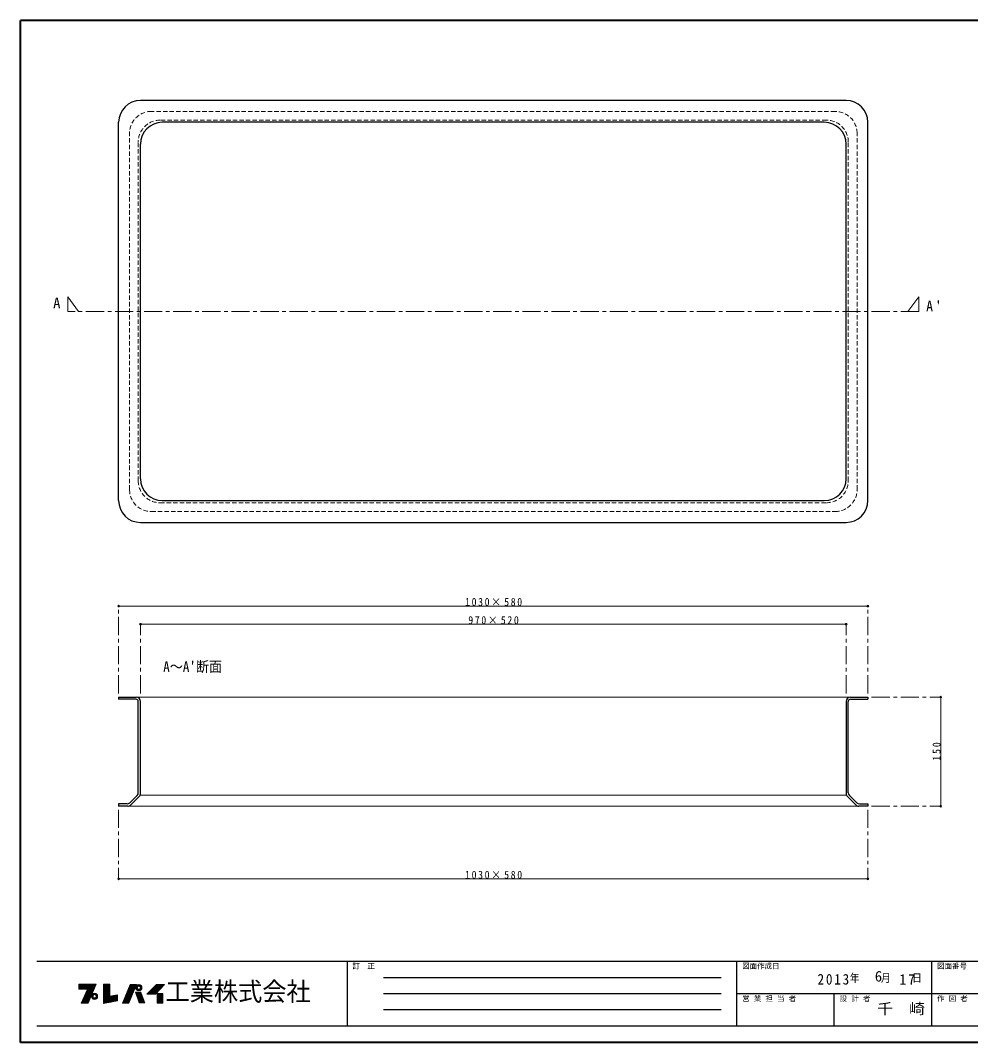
# Model space of a CAD drawing. Units: millimetres, scale not verified. Extents: x -1061 to 964, y -679 to 726.
# Drawn here: x -1061 to 245, y -679 to 726 of the extents above; entities that cross this region are included whole.
import ezdxf
from ezdxf.enums import TextEntityAlignment as Align

# ---------------------------------------------------------------- set-up
doc = ezdxf.new("R2010")
doc.units = ezdxf.units.MM
doc.header["$LTSCALE"] = 5
doc.header["$PDMODE"] = 32
doc.header["$PDSIZE"] = 2.5
doc.linetypes.add('CHAIN1', pattern=[8, 5, -1, 1, -1])
doc.linetypes.add('DASHED1', pattern=[1.8, 1.2, -0.6])
doc.layers.add('0-0', color=7, linetype='Continuous', lineweight=18)
doc.styles.add('ＭＳ ゴシック', font='')
doc.styles.get('ＭＳ ゴシック').set_extended_font_data('MS Gothic')

msp = doc.modelspace()

# ---------------------------------------------------------------- linework, layer by layer
at = {"layer": '0-0', "color": 1, "lineweight": 40}
for p, q in [((-1061.401, -679.043), (-1061.401, 725.957)), ((963.599, 725.957), (-1061.401, 725.957)), ((963.599, -679.043), (-1061.401, -679.043))]:
    msp.add_line(p, q, dxfattribs=at)
at = {"layer": '0-0', "color": 5, "lineweight": 25}
for p, q in [((73.599, 615.957), (-896.401, 615.957)), ((-926.401, 65.957), (-926.401, 585.957)), ((43.599, 585.957), (-866.401, 585.957)), ((103.599, 65.957), (103.599, 585.957)), ((-896.401, 95.957), (-896.401, 555.957)), ((73.599, 95.957), (73.599, 555.957)), ((-866.401, 65.957), (43.599, 65.957)), ((-896.401, 35.957), (73.599, 35.957)), ((-926.401, -204.043), (-902.401, -204.043)), ((-926.401, -204.043), (-926.401, -207.043)), ((-902.401, -207.043), (-926.401, -207.043)), ((-899.401, -335.73), (-899.401, -210.043)), ((-896.401, -336.558), (-896.401, -210.043)), ((73.599, -210.043), (73.599, -336.558)), ((76.599, -335.73), (76.599, -210.043)), ((79.599, -204.043), (103.599, -204.043)), ((79.599, -207.043), (103.599, -207.043)), ((103.599, -204.043), (103.599, -207.043)), ((-900.865, -339.265), (-911.179, -349.579)), ((-898.158, -340.801), (-909.643, -352.286)), ((86.842, -352.286), (75.357, -340.801)), ((88.378, -349.579), (78.064, -339.265)), ((-913.886, -354.043), (-926.401, -354.043)), ((103.599, -354.043), (91.085, -354.043))]:
    msp.add_line(p, q, dxfattribs=at)
at = {"layer": '0-0', "color": 4, "linetype": 'DASHED1', "lineweight": 9}
for p, q in [((58.599, 600.957), (-881.401, 600.957)), ((-911.401, 80.957), (-911.401, 570.957)), ((88.599, 80.957), (88.599, 570.957)), ((-881.401, 50.957), (58.599, 50.957))]:
    msp.add_line(p, q, dxfattribs=at)
at = {"layer": '0-0', "linetype": 'DASHED1'}
for p, q in [((46.599, 588.957), (-869.401, 588.957)), ((-899.401, 92.957), (-899.401, 558.957)), ((76.599, 92.957), (76.599, 558.957)), ((-869.401, 62.957), (46.599, 62.957))]:
    msp.add_line(p, q, dxfattribs=at)
at = {"layer": '0-0', "color": 4, "linetype": 'CHAIN1', "lineweight": 9}
for p, q in [((-996.401, 345.957), (-981.401, 325.957)), ((-996.401, 325.957), (-996.401, 345.957)), ((173.599, 345.957), (158.599, 325.957)), ((173.599, 325.957), (173.599, 345.957)), ((173.599, 325.957), (-996.401, 325.957)), ((-926.401, -199.043), (-926.401, -79.043)), ((103.599, -199.043), (103.599, -79.043)), ((-896.401, -199.043), (-896.401, -104.043)), ((73.599, -199.043), (73.599, -104.043)), ((108.599, -204.043), (203.599, -204.043)), ((-926.401, -359.043), (-926.401, -454.043)), ((103.599, -359.043), (103.599, -454.043)), ((108.599, -354.043), (203.599, -354.043))]:
    msp.add_line(p, q, dxfattribs=at)
at = {"layer": '0-0', "color": 4, "lineweight": 9}
for p, q in [((-926.401, -79.043), (103.599, -79.043)), ((-896.401, -104.043), (73.599, -104.043)), ((203.599, -204.043), (203.599, -354.043)), ((-896.94, -339.043), (74.138, -339.043)), ((-926.401, -454.043), (103.599, -454.043))]:
    msp.add_line(p, q, dxfattribs=at)
at = {"layer": '0-0'}
for p, q in [((-902.401, -204.043), (79.599, -204.043)), ((91.085, -354.043), (-913.886, -354.043)), ((-981.186, -599.143), (-957.482, -599.143)), ((-981.186, -599.353), (-957.569, -599.353)), ((-981.186, -599.668), (-957.699, -599.668)), ((-981.186, -599.983), (-957.829, -599.983)), ((-981.186, -600.298), (-957.959, -600.298)), ((-981.186, -600.718), (-958.133, -600.718)), ((-958.263, -601.033), (-981.186, -601.033)), ((-981.186, -601.348), (-958.394, -601.348)), ((-981.186, -601.663), (-958.524, -601.663)), ((-981.186, -601.978), (-958.654, -601.978)), ((-981.186, -602.293), (-958.785, -602.293)), ((-981.186, -602.503), (-958.872, -602.503)), ((-981.186, -602.923), (-959.045, -602.923)), ((-981.186, -603.238), (-959.176, -603.238)), ((-981.186, -603.553), (-959.306, -603.553)), ((-981.186, -603.868), (-959.436, -603.868)), ((-968.166, -624.973), (-957.351, -598.828)), ((-947.376, -598.723), (-947.376, -625.288)), ((-938.661, -598.723), (-947.376, -598.723)), ((-947.376, -599.143), (-938.661, -599.143)), ((-947.376, -599.353), (-938.661, -599.353)), ((-947.376, -599.668), (-938.661, -599.668)), ((-947.376, -599.983), (-938.661, -599.983)), ((-947.376, -600.298), (-938.661, -600.298)), ((-947.376, -600.718), (-938.661, -600.718)), ((-947.376, -601.033), (-938.661, -601.033)), ((-947.376, -601.348), (-938.661, -601.348)), ((-947.376, -601.663), (-938.661, -601.663)), ((-947.376, -601.978), (-938.661, -601.978)), ((-947.376, -602.293), (-938.661, -602.293)), ((-947.376, -602.503), (-938.661, -602.503)), ((-947.376, -602.923), (-938.661, -602.923)), ((-947.376, -603.238), (-938.661, -603.238)), ((-947.376, -603.553), (-938.661, -603.553)), ((-947.376, -603.868), (-938.661, -603.868)), ((-910.731, -599.248), (-921.231, -624.763)), ((-912.621, -603.868), (-903.622, -603.868)), ((-912.503, -603.553), (-903.491, -603.553)), ((-912.373, -603.238), (-903.36, -603.238)), ((-912.306, -624.763), (-901.701, -599.248)), ((-912.244, -602.923), (-903.229, -602.923)), ((-912.071, -602.503), (-903.054, -602.503)), ((-911.984, -602.293), (-902.967, -602.293)), ((-911.855, -601.978), (-902.836, -601.978)), ((-911.725, -601.663), (-902.705, -601.663)), ((-911.596, -601.348), (-902.574, -601.348)), ((-911.466, -601.033), (-902.443, -601.033)), ((-911.336, -600.718), (-902.312, -600.718)), ((-911.163, -600.298), (-902.138, -600.298)), ((-911.034, -599.983), (-902.016, -599.983)), ((-910.904, -599.668), (-901.876, -599.668)), ((-910.731, -599.248), (-901.701, -599.248)), ((-902.906, -603.553), (-900.906, -603.553)), ((-902.886, -603.133), (-900.867, -603.133)), ((-902.874, -604.078), (-900.844, -604.078)), ((-902.8, -602.608), (-900.698, -602.608)), ((-902.604, -601.978), (-900.263, -601.978)), ((-902.409, -601.558), (-899.697, -601.558)), ((-902.079, -601.033), (-895.234, -601.033)), ((-901.725, -600.613), (-895.587, -600.613)), ((-901.117, -600.088), (-896.195, -600.088)), ((-900.38, -599.668), (-896.933, -599.668)), ((-894.904, -601.558), (-897.616, -601.558)), ((-894.709, -601.978), (-897.05, -601.978)), ((-894.513, -602.608), (-896.614, -602.608)), ((-894.439, -604.078), (-896.468, -604.078)), ((-894.427, -603.133), (-896.446, -603.133)), ((-896.406, -603.553), (-894.406, -603.553)), ((-879.021, -603.868), (-867.561, -603.868)), ((-878.706, -603.553), (-867.269, -603.553)), ((-878.391, -603.238), (-866.946, -603.238)), ((-878.076, -602.923), (-866.684, -602.923)), ((-877.656, -602.503), (-866.294, -602.503)), ((-877.446, -602.293), (-866.099, -602.293)), ((-877.131, -601.978), (-865.806, -601.978)), ((-876.816, -601.663), (-865.514, -601.663)), ((-876.501, -601.348), (-865.221, -601.348)), ((-876.186, -601.033), (-864.929, -601.033)), ((-875.871, -600.718), (-864.636, -600.718)), ((-875.556, -612.478), (-863.271, -599.248)), ((-875.451, -600.298), (-864.246, -600.298)), ((-875.136, -599.983), (-863.954, -599.983)), ((-874.821, -599.668), (-863.661, -599.668)), ((-981.186, -604.183), (-959.566, -604.183)), ((-981.186, -604.498), (-959.697, -604.498)), ((-981.186, -604.813), (-959.827, -604.813)), ((-981.186, -605.128), (-959.957, -605.128)), ((-981.186, -605.443), (-960.088, -605.443)), ((-969.006, -605.863), (-981.186, -605.863)), ((-977.826, -624.973), (-969.006, -605.863)), ((-965.3, -618.043), (-974.628, -618.043)), ((-965.083, -617.518), (-974.386, -617.518)), ((-964.865, -616.993), (-974.143, -616.993)), ((-964.605, -616.363), (-973.836, -616.363)), ((-964.431, -615.943), (-973.659, -615.943)), ((-964.214, -615.418), (-973.416, -615.418)), ((-973.223, -614.998), (-964.04, -614.998)), ((-963.823, -614.473), (-972.98, -614.473)), ((-963.562, -613.843), (-972.689, -613.843)), ((-963.345, -613.318), (-972.447, -613.318)), ((-963.171, -612.898), (-972.253, -612.898)), ((-962.954, -612.373), (-972.011, -612.373)), ((-971.817, -611.953), (-962.781, -611.953)), ((-962.563, -611.428), (-971.575, -611.428)), ((-962.346, -610.903), (-971.333, -610.903)), ((-962.173, -610.483), (-971.139, -610.483)), ((-970.896, -609.958), (-961.955, -609.958)), ((-961.782, -609.538), (-970.703, -609.538)), ((-961.608, -609.118), (-970.476, -609.118)), ((-970.266, -608.593), (-961.391, -608.593)), ((-961.217, -608.173), (-970.073, -608.173)), ((-961, -607.648), (-969.83, -607.648)), ((-960.869, -607.333), (-969.685, -607.333)), ((-960.696, -606.913), (-969.491, -606.913)), ((-960.565, -606.598), (-969.346, -606.598)), ((-960.392, -606.178), (-969.152, -606.178)), ((-960.261, -605.863), (-969.006, -605.863)), ((-963.806, -615.418), (-961.806, -615.418)), ((-963.786, -614.998), (-961.767, -614.998)), ((-963.774, -615.943), (-961.744, -615.943)), ((-963.7, -614.473), (-961.598, -614.473)), ((-963.7, -616.363), (-961.598, -616.363)), ((-963.504, -613.843), (-961.163, -613.843)), ((-963.504, -616.993), (-961.163, -616.993)), ((-963.251, -613.318), (-960.364, -613.318)), ((-963.251, -617.518), (-960.364, -617.518)), ((-962.979, -612.898), (-956.134, -612.898)), ((-962.899, -618.043), (-956.214, -618.043)), ((-962.521, -612.373), (-956.591, -612.373)), ((-962.017, -611.953), (-957.095, -611.953)), ((-961.02, -611.428), (-958.093, -611.428)), ((-955.861, -613.318), (-958.749, -613.318)), ((-955.861, -617.518), (-958.749, -617.518)), ((-955.609, -613.843), (-957.95, -613.843)), ((-955.609, -616.993), (-957.95, -616.993)), ((-955.413, -614.473), (-957.514, -614.473)), ((-955.413, -616.363), (-957.514, -616.363)), ((-955.339, -615.943), (-957.368, -615.943)), ((-955.327, -614.998), (-957.346, -614.998)), ((-957.306, -615.418), (-955.306, -615.418)), ((-947.376, -604.183), (-938.661, -604.183)), ((-947.376, -604.498), (-938.661, -604.498)), ((-947.376, -604.813), (-938.661, -604.813)), ((-947.376, -605.128), (-938.661, -605.128)), ((-947.376, -605.443), (-938.661, -605.443)), ((-947.376, -605.863), (-938.661, -605.863)), ((-947.376, -606.178), (-938.661, -606.178)), ((-947.376, -606.598), (-938.661, -606.598)), ((-947.376, -606.913), (-938.661, -606.913)), ((-947.376, -607.333), (-938.661, -607.333)), ((-947.376, -607.648), (-938.661, -607.648)), ((-947.376, -608.173), (-938.661, -608.173)), ((-947.376, -608.593), (-938.661, -608.593)), ((-947.376, -609.118), (-938.661, -609.118)), ((-947.376, -609.538), (-938.661, -609.538)), ((-947.376, -609.958), (-938.661, -609.958)), ((-947.376, -610.483), (-938.661, -610.483)), ((-947.376, -610.903), (-938.661, -610.903)), ((-947.376, -611.428), (-938.661, -611.428)), ((-947.376, -611.953), (-938.661, -611.953)), ((-947.376, -612.373), (-938.661, -612.373)), ((-947.376, -612.898), (-938.661, -612.898)), ((-947.376, -613.318), (-938.661, -613.318)), ((-947.376, -613.843), (-938.661, -613.843)), ((-947.376, -614.473), (-938.661, -614.473)), ((-947.376, -614.998), (-938.661, -614.998)), ((-947.376, -615.418), (-938.661, -615.418)), ((-947.376, -615.943), (-927.846, -615.943)), ((-947.376, -616.363), (-927.846, -616.363)), ((-947.376, -616.993), (-927.846, -616.993)), ((-947.376, -617.518), (-927.846, -617.518)), ((-947.376, -618.043), (-927.846, -618.043)), ((-927.846, -615.418), (-937.721, -615.418)), ((-927.846, -614.998), (-935.84, -614.998)), ((-927.846, -614.473), (-933.489, -614.473)), ((-927.846, -613.843), (-930.668, -613.843)), ((-918.466, -618.043), (-909.513, -618.043)), ((-918.25, -617.518), (-909.295, -617.518)), ((-918.034, -616.993), (-909.077, -616.993)), ((-917.775, -616.363), (-908.815, -616.363)), ((-917.602, -615.943), (-908.64, -615.943)), ((-917.386, -615.418), (-908.421, -615.418)), ((-917.213, -614.998), (-908.248, -614.998)), ((-916.997, -614.473), (-908.029, -614.473)), ((-916.738, -613.843), (-907.768, -613.843)), ((-916.521, -613.318), (-907.549, -613.318)), ((-916.349, -612.898), (-907.375, -612.898)), ((-916.133, -612.373), (-907.157, -612.373)), ((-915.96, -611.953), (-906.982, -611.953)), ((-915.744, -611.428), (-906.764, -611.428)), ((-915.528, -610.903), (-906.546, -610.903)), ((-915.351, -610.483), (-906.371, -610.483)), ((-915.141, -609.958), (-906.153, -609.958)), ((-914.966, -609.538), (-905.978, -609.538)), ((-914.793, -609.118), (-905.804, -609.118)), ((-914.577, -608.593), (-905.585, -608.593)), ((-914.404, -608.173), (-905.411, -608.173)), ((-914.188, -607.648), (-905.193, -607.648)), ((-914.059, -607.333), (-905.062, -607.333)), ((-913.886, -606.913), (-904.887, -606.913)), ((-913.756, -606.598), (-904.756, -606.598)), ((-913.583, -606.178), (-904.582, -606.178)), ((-913.454, -605.863), (-904.451, -605.863)), ((-913.281, -605.443), (-904.276, -605.443)), ((-913.151, -605.128), (-904.145, -605.128)), ((-913.021, -604.813), (-904.014, -604.813)), ((-912.892, -604.498), (-903.883, -604.498)), ((-912.762, -604.183), (-903.753, -604.183)), ((-903.24, -609.958), (-895.888, -609.958)), ((-903.057, -610.483), (-895.694, -610.483)), ((-902.911, -610.903), (-895.539, -610.903)), ((-902.775, -604.603), (-900.646, -604.603)), ((-902.729, -611.428), (-895.346, -611.428)), ((-902.604, -605.128), (-900.263, -605.128)), ((-902.547, -611.953), (-895.152, -611.953)), ((-902.401, -612.373), (-894.997, -612.373)), ((-902.351, -605.653), (-899.464, -605.653)), ((-902.218, -612.898), (-894.803, -612.898)), ((-902.072, -613.318), (-894.648, -613.318)), ((-901.999, -606.178), (-895.314, -606.178)), ((-901.89, -613.843), (-894.455, -613.843)), ((-901.671, -614.473), (-894.223, -614.473)), ((-901.621, -606.598), (-895.691, -606.598)), ((-901.488, -614.998), (-894.029, -614.998)), ((-901.342, -615.418), (-893.874, -615.418)), ((-901.16, -615.943), (-893.68, -615.943)), ((-901.014, -616.363), (-893.526, -616.363)), ((-900.795, -616.993), (-893.293, -616.993)), ((-900.791, -607.228), (-896.522, -607.228)), ((-900.613, -617.518), (-893.1, -617.518)), ((-900.441, -618.043), (-892.906, -618.043)), ((-899.794, -607.648), (-897.519, -607.648)), ((-894.961, -605.653), (-897.849, -605.653)), ((-894.709, -605.128), (-897.05, -605.128)), ((-894.538, -604.603), (-896.666, -604.603)), ((-890.466, -624.658), (-895.926, -609.853)), ((-887.631, -612.478), (-875.556, -612.478)), ((-887.106, -611.953), (-875.069, -611.953)), ((-886.581, -611.428), (-874.581, -611.428)), ((-886.056, -610.903), (-874.094, -610.903)), ((-885.636, -610.483), (-873.704, -610.483)), ((-885.111, -609.958), (-873.216, -609.958)), ((-884.691, -609.538), (-872.826, -609.538)), ((-884.271, -609.118), (-872.436, -609.118)), ((-883.746, -608.593), (-871.949, -608.593)), ((-883.326, -608.173), (-871.559, -608.173)), ((-882.801, -607.648), (-871.071, -607.648)), ((-882.486, -607.333), (-870.779, -607.333)), ((-882.066, -606.913), (-870.389, -606.913)), ((-881.751, -606.598), (-870.096, -606.598)), ((-881.331, -606.178), (-869.706, -606.178)), ((-881.016, -605.863), (-869.414, -605.863)), ((-880.596, -605.443), (-869.024, -605.443)), ((-880.281, -605.128), (-868.731, -605.128)), ((-879.966, -604.813), (-868.439, -604.813)), ((-879.651, -604.498), (-868.146, -604.498)), ((-879.336, -604.183), (-867.854, -604.183)), ((-873.666, -611.953), (-865.686, -611.953)), ((-873.666, -612.373), (-865.686, -612.373)), ((-873.666, -612.898), (-865.686, -612.898)), ((-873.666, -613.318), (-865.686, -613.318)), ((-873.666, -613.843), (-865.686, -613.843)), ((-873.666, -614.473), (-865.686, -614.473)), ((-873.666, -614.998), (-865.686, -614.998)), ((-873.666, -615.418), (-865.686, -615.418)), ((-873.666, -615.943), (-865.686, -615.943)), ((-873.666, -616.363), (-865.686, -616.363)), ((-873.666, -616.993), (-865.686, -616.993)), ((-873.666, -617.518), (-865.686, -617.518)), ((-873.666, -618.043), (-865.686, -618.043)), ((-977.826, -624.973), (-968.166, -624.973)), ((-967.949, -624.448), (-977.584, -624.448)), ((-967.689, -623.818), (-977.293, -623.818)), ((-967.471, -623.293), (-977.051, -623.293)), ((-967.254, -622.768), (-976.809, -622.768)), ((-966.994, -622.138), (-976.518, -622.138)), ((-966.776, -621.613), (-976.276, -621.613)), ((-966.516, -620.983), (-975.985, -620.983)), ((-966.342, -620.563), (-975.791, -620.563)), ((-966.125, -620.038), (-975.549, -620.038)), ((-965.908, -619.513), (-975.306, -619.513)), ((-965.691, -618.988), (-975.064, -618.988)), ((-965.473, -618.463), (-974.822, -618.463)), ((-962.521, -618.463), (-956.591, -618.463)), ((-961.862, -618.988), (-957.25, -618.988)), ((-960.694, -619.513), (-958.419, -619.513)), ((-947.376, -618.463), (-927.846, -618.463)), ((-947.376, -618.988), (-927.846, -618.988)), ((-947.376, -619.513), (-927.846, -619.513)), ((-947.376, -620.038), (-927.846, -620.038)), ((-947.376, -620.563), (-927.846, -620.563)), ((-947.376, -620.983), (-927.846, -620.983)), ((-947.376, -621.613), (-927.846, -621.613)), ((-947.376, -622.138), (-930.144, -622.138)), ((-947.376, -622.768), (-933.59, -622.768)), ((-947.376, -623.293), (-936.463, -623.293)), ((-947.376, -623.818), (-939.335, -623.818)), ((-947.376, -624.448), (-942.781, -624.448)), ((-912.306, -624.763), (-921.231, -624.763)), ((-921.102, -624.448), (-912.175, -624.448)), ((-920.842, -623.818), (-911.914, -623.818)), ((-920.626, -623.293), (-911.695, -623.293)), ((-920.41, -622.768), (-911.477, -622.768)), ((-920.151, -622.138), (-911.215, -622.138)), ((-919.935, -621.613), (-910.997, -621.613)), ((-919.676, -620.983), (-910.735, -620.983)), ((-919.503, -620.563), (-910.561, -620.563)), ((-919.287, -620.038), (-910.342, -620.038)), ((-919.071, -619.513), (-910.124, -619.513)), ((-918.855, -618.988), (-909.906, -618.988)), ((-918.639, -618.463), (-909.688, -618.463)), ((-900.284, -618.463), (-892.751, -618.463)), ((-900.102, -618.988), (-892.557, -618.988)), ((-899.919, -619.513), (-892.364, -619.513)), ((-899.737, -620.038), (-892.17, -620.038)), ((-899.554, -620.563), (-891.977, -620.563)), ((-899.408, -620.983), (-891.822, -620.983)), ((-899.19, -621.613), (-891.589, -621.613)), ((-898.971, -622.138), (-891.396, -622.138)), ((-898.788, -622.768), (-891.163, -622.768)), ((-898.606, -623.293), (-890.97, -623.293)), ((-898.423, -623.818), (-890.776, -623.818)), ((-898.204, -624.448), (-890.544, -624.448)), ((-898.131, -624.658), (-890.466, -624.658)), ((-873.666, -618.463), (-865.686, -618.463)), ((-873.666, -618.988), (-865.686, -618.988)), ((-873.666, -619.513), (-865.686, -619.513)), ((-873.666, -620.038), (-865.686, -620.038)), ((-873.666, -620.563), (-865.686, -620.563)), ((-873.666, -620.983), (-865.686, -620.983)), ((-873.666, -621.613), (-865.686, -621.613)), ((-873.666, -622.138), (-865.686, -622.138)), ((-873.666, -622.768), (-865.686, -622.768)), ((-873.666, -623.293), (-865.686, -623.293)), ((-873.666, -623.818), (-865.686, -623.818)), ((-873.666, -624.448), (-865.686, -624.448))]:
    msp.add_line(p, q, dxfattribs=at)
at = {"layer": '0-0', "color": 6, "lineweight": 25}
for p, q in [((-1038.901, -567.258), (941.099, -567.258)), ((-612.472, -567.258), (-612.472, -656.543)), ((-76.758, -656.543), (-76.758, -567.258)), ((191.099, -567.258), (191.099, -656.543)), ((-562.472, -589.579), (-98.186, -589.579)), ((-98.186, -611.9), (-562.472, -611.9)), ((941.099, -611.9), (-76.758, -611.9)), ((57.171, -656.543), (57.171, -611.9)), ((-98.186, -634.222), (-562.472, -634.222)), ((941.099, -656.543), (-1038.901, -656.543))]:
    msp.add_line(p, q, dxfattribs=at)
at = {"layer": '0-0', "color": 5, "lineweight": 25}
for points in [[(-914.714, -351.043), (-926.401, -351.043), (-926.401, -354.043)], [(91.913, -351.043), (103.599, -351.043), (103.599, -354.043)]]:
    msp.add_lwpolyline(points, dxfattribs=at)
at = {"layer": '0-0'}
for points in [[(-981.186, -605.863), (-981.186, -598.828), (-957.351, -598.828)], [(-947.376, -625.288), (-927.846, -621.718), (-927.846, -613.213), (-938.661, -615.628), (-938.661, -598.723)], [(-887.631, -612.478), (-874.401, -599.248), (-863.271, -599.248)], [(-898.131, -624.658), (-903.276, -609.853), (-895.926, -609.853)]]:
    msp.add_lwpolyline(points, dxfattribs=at)
msp.add_lwpolyline([(-873.666, -611.428), (-873.666, -624.973), (-865.686, -624.973), (-865.686, -611.428)], close=True, dxfattribs=at)
for centre, radius in [((-898.656, -603.553), 4.25), ((-898.656, -603.553), 2.25), ((-959.556, -615.418), 4.25), ((-959.556, -615.418), 2.25)]:
    msp.add_circle(centre, radius, dxfattribs=at)
at = {"layer": '0-0', "color": 5, "lineweight": 25}
for centre, radius, start, end in [((-896.401, 585.957), 30, 90, 180), ((73.599, 585.957), 30, 0, 90), ((-866.401, 555.957), 30, 90, 180), ((43.599, 555.957), 30, 0, 90), ((-866.401, 95.957), 30, 180, 270), ((43.599, 95.957), 30, 270, 0), ((-896.401, 65.957), 30, 180, 270), ((73.599, 65.957), 30, 270, 0), ((-902.401, -210.043), 6, 0, 90), ((-902.401, -210.043), 3, 0, 90), ((79.599, -210.043), 6, 90, 180), ((79.599, -210.043), 3, 90, 180), ((-904.401, -335.73), 5, 315, 0), ((-902.401, -336.558), 6, 315, 0), ((79.599, -336.558), 6, 180, 225), ((81.599, -335.73), 5, 180, 225), ((-914.714, -346.043), 5, 270, 315), ((91.913, -346.043), 5, 225, 270), ((-913.886, -348.043), 6, 270, 315), ((91.085, -348.043), 6, 225, 270)]:
    msp.add_arc(centre, radius, start, end, dxfattribs=at)
at = {"layer": '0-0', "color": 4, "linetype": 'DASHED1', "lineweight": 9}
for centre, start, end in [((-881.401, 570.957), 90, 180), ((58.599, 570.957), 0, 90), ((-881.401, 80.957), 180, 270), ((58.599, 80.957), 270, 0)]:
    msp.add_arc(centre, 30, start, end, dxfattribs=at)
at = {"layer": '0-0', "linetype": 'DASHED1'}
for centre, start, end in [((-869.401, 558.957), 90, 180), ((46.599, 558.957), 0, 90), ((-869.401, 92.957), 180, 270), ((46.599, 92.957), 270, 0)]:
    msp.add_arc(centre, 30, start, end, dxfattribs=at)
at = {"layer": '0-0', "color": 4}
for p in [(-926.401, -79.043), (103.599, -79.043), (-896.401, -104.043), (73.599, -104.043), (203.599, -204.043), (203.599, -354.043), (-926.401, -454.043), (103.599, -454.043)]:
    msp.add_point(p, dxfattribs=at)

# ---------------------------------------------------------------- texts
at = {"layer": '0-0', "style": 'ＭＳ ゴシック'}
for s, height, p in [('A', 14.66, (-1016.401, 325.957)), ('訂\u3000正', 7.331, (-604.972, -579.758)), ('図面作成日', 7.331, (-69.258, -579.758)), ('図面番号', 7.331, (198.599, -579.758)), ('6', 14.66, (113.099, -599.579)), ('営 業 担 当 者', 7.331, (-69.258, -624.4)), ('設 計 者', 7.331, (64.671, -624.4)), ('作 図 者', 7.331, (198.599, -624.4))]:
    msp.add_text(s, height=height, dxfattribs=at).set_placement(p, align=Align.BOTTOM_LEFT)
for s, height, width, p in [("A～A'断面", 14.66, 0.9, (-865.151, -174.043)), ('工業株式会社', 25.66, 0.95, (-861.936, -629.4)), ('千\u3000崎', 14.66, 1.1, (116.099, -644.222))]:
    msp.add_text(s, height=height, dxfattribs=dict(at, width=width)).set_placement(p, align=Align.BOTTOM_LEFT)
at = {"layer": '0-0', "attachment_point": 7, "style": 'ＭＳ ゴシック'}
for s, insert, char_height in [("\\T1.27;\\W0.95;A'", (183.599, 325.957), 14.66), ('\\T1.33;\\W0.9;1030×580', (-450.151, -79.043), 11), ('\\T1.33;\\W0.9;970×520', (-445.776, -104.043), 11), ('\\T1.33;\\W0.9;1030×580', (-450.151, -454.043), 11), ('\\T1.28;\\W0.9;2013', (34.349, -599.579), 14.66), ('\\T1.27;\\W0.9;年\\~\\~\\~月\\~\\~\\~日', (78.599, -597.079), 11), ('\\T1.27;\\W0.95;17', (146.849, -599.579), 14.66)]:
    msp.add_mtext(s, dxfattribs=dict(at, insert=insert, char_height=char_height))
at = {"layer": '0-0', "insert": (203.599, -291.543), "char_height": 11, "attachment_point": 7, "rotation": 90, "style": 'ＭＳ ゴシック'}
msp.add_mtext('\\T1.38;\\W0.9;150', dxfattribs=at)

doc.saveas('drawing.dxf')
